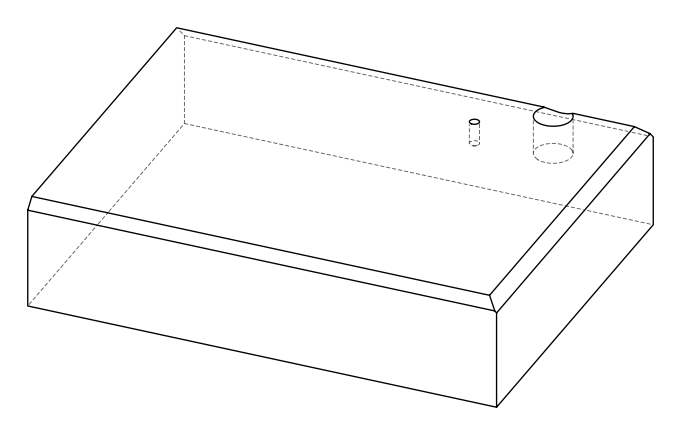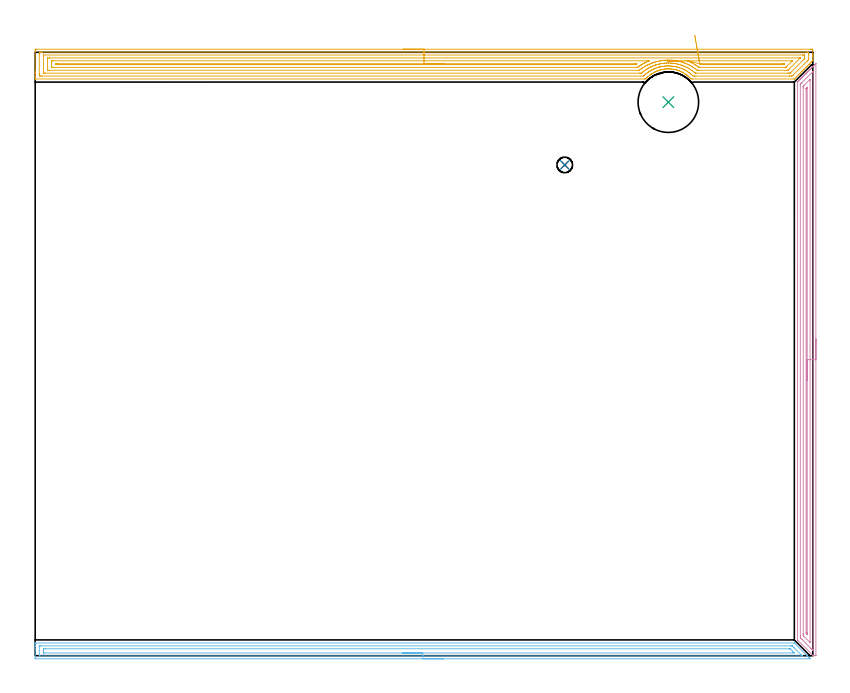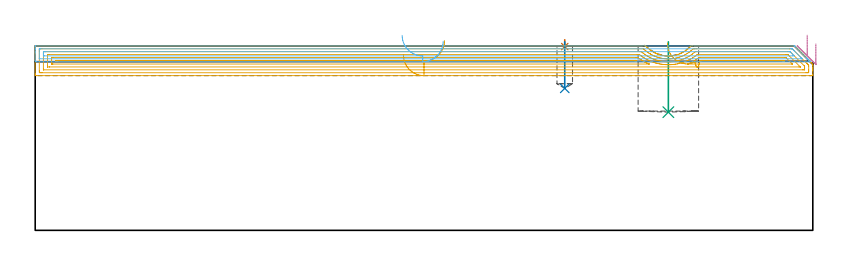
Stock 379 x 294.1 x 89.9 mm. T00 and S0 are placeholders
(PLAN: 6 operations, 3 tool changes, 36.7 min)
(1 SPOT_DRILL | STEP1POCKET | NXT0321_9005460120000 | 0.03 min | 1 mm3)
(2 DRILL_BLIND_HOLE_INTO_CENTER | STEP1POCKET | UGT0301_195 | 0.09 min | 863 mm3)
(3 INDEXABLE_INSERT_DRILL_BLIND_HOLE_FROM_SOLID | STEP1POCKET_1 | NXT0302_030 | 0.14 min | 21824 mm3)
(4 AREA_MILL | FG_CHAMFER_SURFACE | UGT0205_001 | 9.16 min | 11875 mm3)
(5 AREA_MILL_1 | FG_CHAMFER_SURFACE_1 | UGT0205_001 | 18.1 min | 39261 mm3)
(6 AREA_MILL_2 | FG_CHAMFER_SURFACE_2 | UGT0205_001 | 9.19 min | 11047 mm3)
(TOOL NXT0321_9005460120000 | NC Spot Drill, 142deg, 12mm, Carbide, Uncoated | D12 PA142 FL30 Z2)
(TOOL UGT0301_195 | Twist Drill 7.6 mm | D7.6 PA118 FL73 Z2)
(TOOL NXT0302_030 | Index. Insert Drill 29.5mm [880-D2950L32-03] | D29.5 PA176 FL89 Z2)
(TOOL UGT0205_001 | Chamfer Mill 20 x 3 x 45 deg. | D20 FL50 Z2)
(OP 1 SPOT_DRILL)
G17 G21 G94 G90
T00 M6
G54
G17 G0 G90 X258.1 Y239.2 S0 M3
G43 Z99.9 H0
G94 G81 G98 Z89.573 F250. R92.9
G80
M5
M2
(OP 2 DRILL_BLIND_HOLE_INTO_CENTER)
G17 G21 G94 G90
T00 M6
G54
G17 G0 G90 X258.1 Y239.2 S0 M3
G43 Z99.9 H0
G94 G81 G98 Z69.2 F250. R91.9
G80
M5
M2
(OP 3 INDEXABLE_INSERT_DRILL_BLIND_HOLE_FROM_SOLID)
G17 G21 G94 G90
T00 M6
G54
G17 G0 G90 X308.6 Y269.8 S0 M3
G43 Z99.9 H1
G94 G81 G98 Z57.6 F250. R91.9
G80
M5
M2
(OP 4 AREA_MILL)
G17 G21 G94 G90
T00 M6
G54
G17 G0 G90 X380.5 Y154.3 S1061 M3
G43 Z99.9 H0
Z90.9
G94 G1 Y154.262 Z90.028 F250.
Y154.148 Z89.164
Y153.959 Z88.312
Y153.697 Z87.48
Y153.363 Z86.674
Y152.96 Z85.9
Y152.492 Z85.164
Y151.961 Z84.472
Y151.371 Z83.829
Y150.728 Z83.24
Y150.036 Z82.709
Y149.3 Z82.24
Y148.526 Z81.837
Y147.72 Z81.503
Y146.888 Z81.241
Y146.037 Z81.052
Y145.172 Z80.938
Y144.3 Z80.9
Y0.16
X380.496 Y0.065 Z80.904
X380.492 Y0.01 Z80.906
X380.237 Y0. Z81.162
X379.736 Z81.664
X379.341 Z82.056
X379.214 Y0.003 Z82.183
X379.192 Y0.01 Z82.204
X379.101 Y0.099 Z82.297
X379.039 Y0.16 Z82.358
X371.574 Y7.64 Z89.825
X371.544 Y7.682 Z89.855
X371.518 Y7.72 Z89.882
X371.507 Y7.744 Z89.893
X371.5 Y279.592 Z89.9
X371.501 Y279.599 Z89.898
X371.502 Y279.601
X372.013 Y280.115 Z89.383
X372.456 Y280.556 Z88.944
X372.753 Y280.854 Z88.646
X372.899 Y281.001 Z88.497
X373.324 Y281.424 Z88.076
X373.342 Y281.442 Z88.058
X373.646 Y281.746 Z87.753
X373.785 Y281.887 Z87.611
X374.19 Y282.29 Z87.21
X374.241 Y282.341 Z87.159
X374.538 Y282.639 Z86.86
X374.671 Y282.773 Z86.725
X375.057 Y283.157 Z86.343
X375.174 Y283.274 Z86.226
X375.43 Y283.531 Z85.968
X375.557 Y283.659 Z85.839
X375.924 Y284.024 Z85.476
X376.08 Y284.18 Z85.32
X376.323 Y284.424 Z85.075
X376.443 Y284.545 Z84.953
X376.79 Y284.891 Z84.609
X376.986 Y285.086 Z84.414
X377.215 Y285.316 Z84.183
X377.329 Y285.431 Z84.067
X377.657 Y285.757 Z83.743
X377.891 Y285.992 Z83.508
X378.108 Y286.209 Z83.29
X378.215 Y286.317 Z83.181
X378.658 Y286.758 Z82.742
X379.101 Y287.203 Z82.295
X379.544 Y287.644 Z81.856
X379.986 Y288.088 Z81.41
X380.191 Y288.291 Z81.208
X380.257 Y288.357 Z81.143
X380.429 Y288.53 Z80.97
X380.49 Y288.589 Z80.909
X380.497 Z80.902
X380.499 Z80.9
X380.5 Y144.3
X379.086 Z82.314
Y3.299
X379.084 Y2.855 Z82.316
X379.082 Y2.641 Z82.318
X379.079 Y2.591 Z82.321
X379.078 Y2.585 Z82.322
X379.059 Y2.601 Z82.341
X378.987 Y2.669 Z82.413
X378.369 Y3.284 Z83.031
X378.215 Y3.438 Z83.185
X373.785 Y7.876 Z87.615
X373.033 Y8.639 Z88.367
X372.928 Y8.753 Z88.472
X372.926 Y8.857 Z88.474
X372.924 Y9.074 Z88.476
X372.921 Y9.509 Z88.479
Y9.531
X372.914 Y278.176 Z88.486
X372.916 Y278.396 Z88.484
X372.919 Y278.505 Z88.481
X372.921 Y278.555 Z88.479
X372.952 Y278.59 Z88.448
X373.16 Y278.806 Z88.24
X373.419 Y279.069 Z87.981
X378.86 Y284.51 Z82.54
X378.939 Y284.587 Z82.461
X379.033 Y284.675 Z82.367
X379.063 Y284.702 Z82.337
X379.079 Y284.706 Z82.321
X379.086 Y284.424 Z82.314
Y144.3
X377.672 Z83.728
X377.671 Y6.854 Z83.729
X377.67 Y6.51 Z83.73
X377.668 Y6.461 Z83.732
X377.667 Y6.457 Z83.733
X377.656 Y6.461 Z83.744
X377.556 Y6.554 Z83.844
X377.405 Y6.701 Z83.995
X377.329 Y6.777 Z84.071
X374.58 Y9.531 Z86.82
X374.489 Y9.629 Z86.911
X374.343 Y9.79 Z87.057
X374.34 Y9.865 Z87.06
X374.336 Y10.424 Z87.064
Y10.762
X374.329 Y276.736 Z87.071
X374.333 Y277.284 Z87.067
X374.336 Y277.455 Z87.064
X374.343 Y277.532 Z87.057
X374.382 Y277.575 Z87.018
X374.671 Y277.871 Z86.729
X377.654 Y280.854 Z83.746
X377.66 Z83.74
X377.664 Z83.736
X377.669 Y280.636 Z83.731
X377.671 Y280.509 Z83.729
X377.672 Y144.3 Z83.728
X376.257 Z85.143
Y11.126
X376.256 Y10.613 Z85.144
X376.253 Y10.424 Z85.147
X376.251 Y10.329 Z85.149
X376.223 Y10.348 Z85.177
X376.139 Y10.424 Z85.261
X375.996 Y10.569 Z85.404
X375.757 Y10.819 Z85.643
X375.75 Y11.122 Z85.65
X375.743 Y276.204 Z85.657
X375.745 Y276.391 Z85.655
X375.747 Y276.455 Z85.653
X375.75 Y276.484 Z85.65
X375.765 Y276.505 Z85.635
X375.822 Y276.569 Z85.578
X375.881 Y276.631 Z85.519
X376.043 Y276.794 Z85.357
X376.107 Y276.858 Z85.293
X376.18 Y276.929 Z85.22
X376.246 Y276.99 Z85.154
X376.251 Y276.992 Z85.149
X376.253 Y276.99 Z85.147
X376.256 Y276.956 Z85.144
X376.257 Y276.905 Z85.143
Y276.578
Y144.3
Y143.429 Z85.181
Y142.564 Z85.295
Y141.712 Z85.483
Y140.88 Z85.746
Y140.074 Z86.08
Y139.3 Z86.482
Y138.564 Z86.951
Y137.872 Z87.482
Y137.229 Z88.072
Y136.64 Z88.715
Y136.109 Z89.407
Y135.64 Z90.143
Y135.237 Z90.917
Y134.903 Z91.723
Y134.641 Z92.555
Y134.452 Z93.406
Y134.338 Z94.271
Y134.3 Z95.143
G0 Z99.9
M5
M2
(OP 5 AREA_MILL_1)
G17 G21 G94 G90
T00 M6
G54
G17 G0 G90 X179.5 Y295.6 S1061 M3
G43 Z99.9 H0
Z85.4
G94 G1 X179.538 Z84.528 F250.
X179.652 Z83.663
X179.841 Z82.812
X180.103 Z81.98
X180.437 Z81.174
X180.84 Z80.4
X181.309 Z79.664
X181.84 Z78.972
X182.429 Z78.329
X183.072 Z77.74
X183.764 Z77.208
X184.5 Z76.74
X185.274 Z76.337
X186.08 Z76.003
X186.912 Z75.741
X187.764 Z75.552
X188.628 Z75.438
X189.5 Z75.4
X377.81
X378.386 Y295.598 Z75.402
X378.954 Y295.593 Z75.404
X378.992 Y295.591 Z75.405
X379. Y295.026 Z75.969
Y293.246 Z77.748
Y292.69 Z78.307
Y292.356 Z78.64
Y291.8 Z79.196
Y291.466 Z79.529
Y290.519 Z80.48
X378.997 Y290.13 Z80.869
X378.995 Y290.107 Z80.892
X378.981 Y290.083 Z80.915
X378.881 Y289.98 Z81.019
X378.295 Y289.395 Z81.605
X378.142 Y289.24 Z81.757
X378.088 Y289.187 Z81.811
X377.413 Y288.513 Z82.487
X377.252 Y288.35 Z82.647
X377.195 Y288.294 Z82.704
X376.532 Y287.632 Z83.368
X376.361 Y287.46 Z83.537
X376.302 Y287.401 Z83.597
X375.65 Y286.75 Z84.25
X375.471 Y286.57 Z84.427
X374.768 Y285.868 Z85.132
X374.581 Y285.679 Z85.317
X373.887 Y284.987 Z86.013
X373.691 Y284.789 Z86.207
X373.005 Y284.105 Z86.895
X372.801 Y283.899 Z87.097
X372.124 Y283.224 Z87.776
X371.911 Y283.009 Z87.987
X371.242 Y282.342 Z88.658
X371.021 Y282.119 Z88.877
X370.348 Y281.448 Z89.552
X370.036 Y281.139 Z89.857
X369.995 Y281.104 Z89.889
X369.902 Y281.1 Z89.9
X320.336
X319.63 Y281.103 Z89.889
X319.514 Y281.218 Z89.78
X319.378 Y281.364 Z89.634
X319.077 Y281.674 Z89.324
X318.996 Y281.754 Z89.244
X318.769 Y281.979 Z89.02
X318.486 Y282.243 Z88.755
X318.121 Y282.559 Z88.441
X318.046 Y282.621 Z88.379
X317.75 Y282.865 Z88.134
X317.657 Y282.938 Z88.06
X317.593 Y282.989 Z88.01
X317.15 Y283.311 Z87.685
X316.7 Y283.623 Z87.375
X316.502 Y283.75 Z87.248
X315.808 Y284.158 Z86.838
X315.455 Y284.344 Z86.655
X315.306 Y284.422 Z86.577
X314.977 Y284.594 Z86.403
X314.9 Y284.635 Z86.363
X314.62 Y284.76 Z86.24
X314.463 Y284.829 Z86.171
X314.01 Y285.012 Z85.986
X313.395 Y285.234 Z85.764
X313.191 Y285.306 Z85.689
X313.13 Y285.329 Z85.667
X312.818 Y285.43 Z85.569
X312.504 Y285.522 Z85.478
X312.237 Y285.591 Z85.409
X311.792 Y285.696 Z85.304
X311.344 Y285.784 Z85.213
X310.452 Y285.921 Z85.075
X309.956 Y285.971 Z85.027
X309.619 Y286.003 Z84.991
X309.559 Y286.01 Z84.986
X309.099 Y286.034 Z84.957
X308.96 Y286.039 Z84.958
X308.949
X308.667 Y286.044 Z84.951
X308.22 Y286.04 Z84.959
X307.774 Y286.017 Z84.978
X307.48 Y285.991 Z85.005
X306.94 Y285.943 Z85.052
X306.881 Y285.938 Z85.058
X305.989 Y285.806 Z85.191
X305.096 Y285.618 Z85.379
X304.698 Y285.521 Z85.478
X304.505 Y285.464 Z85.536
X304.203 Y285.374 Z85.626
X303.756 Y285.226 Z85.773
X303.452 Y285.114 Z85.886
X303.311 Y285.062 Z85.938
X303.016 Y284.938 Z86.059
X302.921 Y284.897 Z86.098
X302.759 Y284.83 Z86.167
X302.474 Y284.711 Z86.285
X302.418 Y284.688 Z86.309
X302.302 Y284.636 Z86.363
X302.194 Y284.58 Z86.42
X302.177 Y284.571 Z86.429
X301.879 Y284.413 Z86.582
X301.746 Y284.344 Z86.652
X301.525 Y284.23 Z86.767
X300.688 Y283.745 Z87.255
X300.633 Y283.71 Z87.29
X300.257 Y283.454 Z87.545
X300.184 Y283.404 Z87.595
X299.74 Y283.087 Z87.911
X299.641 Y283.009 Z87.987
X299.453 Y282.864 Z88.133
X298.848 Y282.358 Z88.639
X298.634 Y282.164 Z88.836
X298.502 Y282.042 Z88.957
X298.434 Y281.979 Z89.02
X298.126 Y281.674 Z89.322
X298.009 Y281.559 Z89.439
X297.955 Y281.506 Z89.493
X297.757 Y281.294 Z89.705
X297.628 Y281.158 Z89.841
X297.576 Y281.107 Z89.893
X297.116 Y281.1 Z89.9
X0.168
X0.01 Y281.103 Z89.888
X0.008 Y281.146 Z89.845
X0. Y281.531 Z89.469
Y281.895 Z89.104
Y282.564 Z88.431
Y283.788 Z87.209
Y284.344 Z86.65
Y284.956 Z86.039
Y294.748 Z76.249
X0.002 Y295.026 Z75.971
X0.008 Y295.592 Z75.406
X0.045 Y295.593 Z75.404
X0.614 Y295.6 Z75.4
X189.5
Y294.186 Z76.814
X375.707
X376.553 Y294.182 Z76.818
X376.6 Y294.179 Z76.821
X376.99 Y294.136 Z76.864
X376.997 Y293.74 Z77.26
X376.999 Y293.246 Z77.754
X377. Y292.847 Z78.153
X376.998 Y291.069 Z79.931
X376.99 Y290.575 Z80.425
X376.807 Y290.369 Z80.631
X376.6 Y290.152 Z80.848
X376.367 Y289.917 Z81.083
X376.136 Y289.685 Z81.315
X369.455 Y283.005 Z87.995
X369.232 Y282.787 Z88.213
X369.002 Y282.564 Z88.436
X368.606 Y282.52 Z88.48
X368.562 Y282.518 Z88.482
X367.719 Y282.514 Z88.486
X367.669
X322.122
X321.276 Y282.517 Z88.483
X321.229 Y282.519 Z88.481
X320.649 Y282.564 Z88.436
X320.336 Y282.851 Z88.149
X319.656 Y283.454 Z87.546
X319.443 Y283.631 Z87.369
X318.628 Y284.267 Z86.733
X318.55 Y284.322 Z86.678
X318.518 Y284.344 Z86.656
X318.001 Y284.689 Z86.311
X317.657 Y284.902 Z86.098
X317.092 Y285.234 Z85.766
X316.763 Y285.415 Z85.585
X316.376 Y285.62 Z85.38
X315.87 Y285.867 Z85.133
X315.279 Y286.125 Z84.875
X314.977 Y286.245 Z84.755
X314.78 Y286.321 Z84.679
X314.084 Y286.567 Z84.433
X313.431 Y286.776 Z84.224
X313.191 Y286.842 Z84.158
X312.517 Y287.015 Z83.985
X312.298 Y287.063 Z83.937
X312.237 Y287.076 Z83.924
X311.773 Y287.159 Z83.841
X311.405 Y287.22 Z83.78
X311.16 Y287.259 Z83.741
X310.806 Y287.308 Z83.692
X310.512 Y287.34 Z83.66
X310.149 Y287.376 Z83.624
X309.619 Y287.42 Z83.58
X309.188 Y287.444 Z83.556
X308.726 Y287.453 Z83.547
X308.29 Y287.449 Z83.551
X307.833 Y287.433 Z83.567
X307.438 Y287.408 Z83.592
X306.94 Y287.365 Z83.635
X306.618 Y287.335 Z83.665
X306.047 Y287.257 Z83.743
X305.835 Y287.226 Z83.774
X305.519 Y287.175 Z83.825
X305.153 Y287.106 Z83.894
X305.078 Y287.09 Z83.91
X304.716 Y287.015 Z83.985
X304.344 Y286.931 Z84.069
X304.307 Y286.922 Z84.078
X304.26 Y286.91 Z84.09
X303.644 Y286.738 Z84.262
X303.524 Y286.703 Z84.297
X303.367 Y286.653 Z84.347
X302.97 Y286.52 Z84.48
X302.474 Y286.342 Z84.658
X302.316 Y286.282 Z84.718
X301.924 Y286.125 Z84.875
X301.623 Y285.999 Z85.001
X301.581 Y285.98 Z85.02
X301.071 Y285.743 Z85.257
X300.688 Y285.547 Z85.453
X300.483 Y285.439 Z85.561
X300.107 Y285.234 Z85.766
X299.908 Y285.122 Z85.878
X299.864 Y285.096 Z85.904
X299.795 Y285.055 Z85.945
X299.351 Y284.787 Z86.213
X298.902 Y284.493 Z86.507
X298.813 Y284.432 Z86.568
X298.689 Y284.344 Z86.656
X298.297 Y284.057 Z86.943
X298.009 Y283.837 Z87.163
X297.796 Y283.666 Z87.334
X297.541 Y283.454 Z87.546
X297.313 Y283.258 Z87.742
X297.116 Y283.083 Z87.917
X296.846 Y282.832 Z88.168
X296.559 Y282.564 Z88.436
X296.521 Y282.532 Z88.468
X296.486 Y282.521 Z88.479
X296.422 Y282.518 Z88.482
X296.322 Y282.515 Z88.485
X3.293 Y282.514 Z88.486
X2.447 Y282.518 Z88.482
X2.4 Y282.521 Z88.479
X2.01 Y282.564 Z88.436
X2.003 Y282.96 Z88.04
X2.001 Y283.454 Z87.546
X2. Y283.853 Z87.147
X2.001 Y293.246 Z77.754
X2.002 Y293.643 Z77.357
X2.01 Y294.136 Z76.864
X2.357 Y294.179 Z76.821
X2.4 Y294.182 Z76.818
X3.244 Y294.186 Z76.814
X3.293
X189.5
Y292.772 Z78.228
X373.92 Y292.771 Z78.229
X374.397
X374.813 Y292.767 Z78.233
X374.951 Y292.765 Z78.235
X374.99 Y292.759 Z78.241
X374.994 Y292.665 Z78.335
X374.998 Y292.542 Z78.458
X374.999 Y292.356 Z78.644
X375. Y292.17 Z78.83
X374.999 Y291.466 Z79.534
X374.998 Y291.282 Z79.718
X374.99 Y291.094 Z79.906
X374.982 Y290.993 Z80.007
X374.939 Y290.946 Z80.054
X374.813 Y290.814 Z80.186
X368.345 Y284.344 Z86.656
X368.006 Y284.009 Z86.991
X367.954 Y283.961 Z87.039
X367.925 Y283.936 Z87.064
X367.877 Y283.934 Z87.066
X367.669 Y283.931 Z87.069
X367.193 Y283.929 Z87.071
X366.776 Y283.928 Z87.072
X322.122 Y283.929 Z87.071
X321.884 Y283.931 Z87.069
X321.766 Y283.933 Z87.067
X321.71 Y283.935 Z87.065
X321.275 Y284.299 Z86.701
X321.229 Y284.339 Z86.661
X321.223 Y284.344 Z86.656
X320.336 Y285.036 Z85.964
X320.072 Y285.234 Z85.766
X319.443 Y285.671 Z85.329
X318.715 Y286.125 Z84.875
X318.55 Y286.224 Z84.776
X318.312 Y286.362 Z84.638
X317.657 Y286.703 Z84.297
X317.039 Y287.015 Z83.985
X316.763 Y287.142 Z83.858
X316.536 Y287.242 Z83.758
X315.87 Y287.509 Z83.491
X315.081 Y287.801 Z83.199
X314.977 Y287.837 Z83.163
X314.771 Y287.905 Z83.095
X314.084 Y288.112 Z82.888
X313.796 Y288.192 Z82.808
X313.191 Y288.34 Z82.66
X312.635 Y288.46 Z82.54
X312.298 Y288.524 Z82.476
X311.556 Y288.644 Z82.356
X311.405 Y288.665 Z82.335
X310.537 Y288.77 Z82.23
X310.512 Y288.773 Z82.227
X310.275 Y288.795 Z82.205
X309.619 Y288.844 Z82.156
X309.567 Y288.847 Z82.153
X308.726 Y288.87 Z82.13
X308.65 Y288.871 Z82.129
X307.833 Y288.853 Z82.147
X307.777 Y288.851 Z82.149
X306.94 Y288.796 Z82.204
X306.929 Y288.795 Z82.205
X306.13 Y288.712 Z82.288
X306.047 Y288.701 Z82.299
X305.352 Y288.598 Z82.402
X305.153 Y288.566 Z82.434
X304.598 Y288.458 Z82.542
X304.26 Y288.388 Z82.612
X303.863 Y288.301 Z82.699
X303.367 Y288.176 Z82.824
X303.154 Y288.118 Z82.882
X302.474 Y287.924 Z83.076
X302.46 Y287.919 Z83.081
X302.415 Y287.905 Z83.095
X301.8 Y287.687 Z83.313
X301.581 Y287.606 Z83.394
X301.156 Y287.439 Z83.561
X300.688 Y287.248 Z83.752
X300.525 Y287.178 Z83.822
X300.158 Y287.015 Z83.985
X299.912 Y286.898 Z84.102
X299.795 Y286.84 Z84.16
X299.327 Y286.591 Z84.409
X298.902 Y286.362 Z84.638
X298.749 Y286.277 Z84.723
X298.486 Y286.125 Z84.875
X298.187 Y285.947 Z85.053
X298.009 Y285.836 Z85.164
X297.648 Y285.595 Z85.405
X297.117 Y285.234 Z85.766
X296.61 Y284.848 Z86.152
X296.223 Y284.542 Z86.458
X296.114 Y284.452 Z86.548
X295.985 Y284.344 Z86.656
X295.631 Y284.044 Z86.956
X295.522 Y283.953 Z87.047
X295.483 Y283.935 Z87.065
X295.433 Y283.933 Z87.067
X295.33 Y283.931 Z87.069
X294.853 Y283.929 Z87.071
X294.437 Y283.928 Z87.072
X5.08 Y283.929 Z87.071
X4.603 Y283.93 Z87.07
X4.187 Y283.933 Z87.067
X4.049 Y283.935 Z87.065
X4.01 Y283.941 Z87.059
X4.006 Y284.035 Z86.965
X4.002 Y284.158 Z86.842
X4.001 Y284.344 Z86.656
X4. Y284.53 Z86.47
X4.001 Y292.356 Z78.644
X4.002 Y292.54 Z78.46
X4.01 Y292.727 Z78.273
X4.014 Y292.766 Z78.235
X4.031 Y292.767 Z78.233
X4.082 Y292.769 Z78.231
X4.187 Y292.771 Z78.229
X189.5 Y292.772 Z78.228
Y291.357 Z79.643
X372.243
X372.784 Y291.354 Z79.646
X372.877 Y291.352 Z79.648
X372.89 Y291.35 Z79.65
X372.885 Y291.342 Z79.658
X372.86 Y291.312 Z79.688
X372.773 Y291.222 Z79.778
X372.671 Y291.119 Z79.881
X367.676 Y286.125 Z84.875
X367.225 Y285.676 Z85.324
X367.072 Y285.527 Z85.473
X366.949 Y285.409 Z85.591
X366.869 Y285.35 Z85.65
X366.776 Y285.346 Z85.654
X366.665 Y285.344 Z85.656
X365.883 Y285.343 Z85.657
X365.774
X323.015
X322.905 Y285.344 Z85.656
X322.711 Y285.348 Z85.652
X322.665 Y285.349 Z85.651
X322.589 Y285.396 Z85.604
X321.632 Y286.125 Z84.875
X321.229 Y286.413 Z84.587
X320.359 Y286.991 Z84.009
X320.336 Y287.006 Z83.994
X320.321 Y287.015 Z83.985
X319.443 Y287.523 Z83.477
X318.729 Y287.905 Z83.095
X318.55 Y287.997 Z83.003
X318.365 Y288.089 Z82.911
X317.657 Y288.409 Z82.591
X316.784 Y288.774 Z82.226
X316.763 Y288.782 Z82.218
X316.728 Y288.795 Z82.205
X315.87 Y289.097 Z81.903
X315.418 Y289.246 Z81.754
X314.977 Y289.38 Z81.62
X314.166 Y289.603 Z81.397
X314.084 Y289.624 Z81.376
X313.834 Y289.685 Z81.315
X313.191 Y289.82 Z81.18
X313.023 Y289.853 Z81.147
X312.298 Y289.974 Z81.026
X311.956 Y290.027 Z80.973
X311.405 Y290.097 Z80.903
X310.937 Y290.152 Z80.848
X310.512 Y290.192 Z80.808
X309.96 Y290.235 Z80.765
X309.619 Y290.256 Z80.744
X309.027 Y290.275 Z80.725
X308.726 Y290.282 Z80.718
X308.137 Y290.272 Z80.728
X307.833 Y290.264 Z80.736
X307.282 Y290.234 Z80.766
X306.94 Y290.21 Z80.79
X306.454 Y290.169 Z80.831
X306.047 Y290.128 Z80.872
X305.648 Y290.082 Z80.918
X305.153 Y290.012 Z80.988
X304.869 Y289.969 Z81.031
X304.26 Y289.862 Z81.138
X304.112 Y289.834 Z81.166
X303.393 Y289.685 Z81.315
X303.367 Y289.68 Z81.32
X302.661 Y289.5 Z81.5
X302.474 Y289.449 Z81.551
X301.967 Y289.3 Z81.7
X301.581 Y289.183 Z81.817
X301.29 Y289.085 Z81.915
X300.688 Y288.877 Z82.123
X300.628 Y288.855 Z82.145
X300.472 Y288.795 Z82.205
X299.992 Y288.599 Z82.401
X299.795 Y288.517 Z82.483
X299.368 Y288.33 Z82.67
X298.902 Y288.121 Z82.879
X298.756 Y288.051 Z82.949
X298.465 Y287.905 Z83.095
X298.166 Y287.748 Z83.252
X298.009 Y287.663 Z83.337
X297.593 Y287.429 Z83.571
X297.116 Y287.159 Z83.841
X297.025 Y287.105 Z83.895
X296.876 Y287.015 Z83.985
X296.479 Y286.759 Z84.241
X296.223 Y286.591 Z84.409
X295.947 Y286.399 Z84.601
X295.558 Y286.125 Z84.875
X295.426 Y286.028 Z84.972
X295.33 Y285.956 Z85.044
X294.613 Y285.4 Z85.6
X294.531 Y285.35 Z85.65
X294.437 Y285.346 Z85.654
X294.326 Y285.344 Z85.656
X293.543 Y285.343 Z85.657
X293.435
X6.757
X6.063 Y285.346 Z85.654
X6.024 Y285.348 Z85.652
X6.01 Y285.351 Z85.649
X6.008 Y285.371 Z85.629
X6.003 Y285.475 Z85.525
X6.001 Y285.682 Z85.318
Y291.007 Z79.993
X6.004 Y291.223 Z79.777
X6.008 Y291.33 Z79.67
X6.01 Y291.351 Z79.649
X6.03 Y291.353 Z79.647
X6.084 Y291.355 Z79.645
X6.866 Y291.357 Z79.643
X6.975
X189.5
Y289.943 Z81.057
X298.902
X299.031 Y289.942 Z81.058
X299.181 Y289.938 Z81.062
X299.233 Y289.937 Z81.063
X299.203 Y289.921 Z81.079
X299.12 Y289.883 Z81.117
X298.655 Y289.685 Z81.315
X298.208 Y289.487 Z81.513
X298.009 Y289.397 Z81.603
X297.599 Y289.203 Z81.797
X297.116 Y288.958 Z82.042
X297.008 Y288.902 Z82.098
X296.808 Y288.795 Z82.205
X296.432 Y288.586 Z82.414
X296.223 Y288.467 Z82.533
X295.868 Y288.259 Z82.741
X295.33 Y287.938 Z83.062
X295.309 Y287.925 Z83.075
X295.277 Y287.905 Z83.095
X294.777 Y287.566 Z83.434
X294.437 Y287.332 Z83.668
X294.251 Y287.2 Z83.8
X293.994 Y287.015 Z83.985
X293.734 Y286.825 Z84.175
X293.663 Y286.775 Z84.225
X293.543 Y286.764 Z84.236
X292.907 Y286.759 Z84.241
X292.65 Y286.758 Z84.242
X8.652 Y286.757 Z84.243
X8.015 Y286.76 Z84.24
X8.012 Y286.762 Z84.238
X8.004 Y286.77 Z84.23
X8.002 Y287.015 Z83.985
X8. Y287.664 Z83.336
Y288.555 Z82.445
Y289.445 Z81.555
X8.002 Y289.685 Z81.315
X8.006 Y289.848 Z81.152
X8.01 Y289.926 Z81.074
X8.021 Y289.936 Z81.064
X8.061 Y289.939 Z81.061
X8.135 Y289.941 Z81.059
X8.394 Y289.943 Z81.057
X8.652
X189.5
Y288.529 Z82.471
X292.291
X292.65 Y288.528 Z82.472
X292.921 Y288.526 Z82.474
X293.119 Y288.522 Z82.478
X293.255 Y288.508 Z82.492
X293.144 Y288.425 Z82.575
X293.073 Y288.374 Z82.626
X292.835 Y288.213 Z82.787
X292.779 Y288.178 Z82.822
X292.743 Y288.176 Z82.824
X292.65 Y288.173 Z82.827
X292.383 Y288.171 Z82.829
X10.438
X10.169 Y288.173 Z82.827
X10.063 Y288.176 Z82.824
X10.017 Y288.178 Z82.822
X10.01 Y288.202 Z82.798
X10.004 Y288.338 Z82.662
X10.009 Y288.482 Z82.518
X10.012 Y288.522 Z82.478
X10.08 Y288.523 Z82.477
X10.438 Y288.527 Z82.473
X10.706 Y288.529 Z82.471
X11.064
X189.5
X190.372 Z82.509
X191.237 Z82.623
X192.088 Z82.812
X192.92 Z83.074
X193.726 Z83.408
X194.5 Z83.811
X195.236 Z84.28
X195.928 Z84.811
X196.571 Z85.4
X197.16 Z86.043
X197.692 Z86.735
X198.16 Z87.471
X198.563 Z88.245
X198.897 Z89.051
X199.159 Z89.883
X199.348 Z90.735
X199.462 Z91.599
X199.5 Z92.471
G0 Z99.9
X308.195 Y289.724
Z91.278
G1 X308.214 Y289.725 Z90.406
X308.309 Y289.727 Z89.539
X308.48 Y289.73 Z88.683
X308.724 Y289.736 Z87.846
X309.04 Y289.743 Z87.033
X309.426 Y289.751 Z86.25
X309.878 Y289.761 Z85.504
X310.394 Y289.772 Z84.801
X310.969 Y289.785 Z84.145
X311.599 Y289.798 Z83.542
X312.28 Y289.813 Z82.996
X313.005 Y289.829 Z82.511
X313.77 Y289.845 Z82.092
X314.568 Y289.863 Z81.741
X315.394 Y289.881 Z81.46
X316.241 Y289.899 Z81.253
X317.103 Y289.918 Z81.12
X317.974 Y289.937 Z81.063
X318.109 Y289.94 Z81.06
X318.292 Y289.942 Z81.058
X368.821 Y289.943 Z81.057
X368.993 Y289.942 Z81.058
X369.022 Y289.94 Z81.06
X369.026 Y289.938 Z81.062
X369.025 Y289.934 Z81.066
X368.971 Y289.873 Z81.127
X368.899 Y289.798 Z81.202
X368.787 Y289.685 Z81.315
X366.116 Y287.015 Z83.985
X365.998 Y286.9 Z84.1
X365.883 Y286.79 Z84.21
X365.839 Y286.764 Z84.236
X365.803 Y286.761 Z84.239
X365.724 Y286.759 Z84.241
X365.566 Y286.757 Z84.243
X365.248
X323.908
X323.649 Y286.76 Z84.24
X323.576 Y286.762 Z84.238
X323.537 Y286.765 Z84.235
X323.515 Y286.78 Z84.22
X323.416 Y286.852 Z84.148
X323.2 Y287.015 Z83.985
X323.015 Y287.15 Z83.85
X322.571 Y287.462 Z83.538
X322.122 Y287.761 Z83.239
X321.897 Y287.905 Z83.095
X321.229 Y288.312 Z82.688
X320.389 Y288.795 Z82.205
X320.336 Y288.824 Z82.176
X320.273 Y288.858 Z82.142
X319.443 Y289.274 Z81.726
X318.551 Y289.685 Z81.315
X318.291 Y289.795 Z81.205
X318.161 Y289.852 Z81.148
X317.974 Y289.937 Z81.063
X323.908 Y288.527 Z82.473
X324.176 Y288.528 Z82.472
X324.534 Y288.529 Z82.471
X364.364
X364.723 Y288.527 Z82.473
X364.99 Y288.525 Z82.475
X365.128 Y288.522 Z82.478
X365.063 Y288.421 Z82.579
X365.046 Y288.399 Z82.601
X364.99 Y288.339 Z82.661
X364.848 Y288.204 Z82.796
X364.824 Y288.184 Z82.816
X364.796 Y288.178 Z82.822
X364.719 Y288.175 Z82.825
X364.364 Y288.172 Z82.828
X364.097 Y288.171 Z82.829
X325.16
X324.801 Y288.172 Z82.828
X324.531 Y288.175 Z82.825
X324.446 Y288.178 Z82.822
X324.402 Y288.186 Z82.814
X324.359 Y288.213 Z82.787
X324.274 Y288.269 Z82.731
X323.908 Y288.525 Z82.475
Y288.527 Z82.473
X323.795 Y289.165 Z81.889
X323.674 Y289.85 Z81.363
X323.545 Y290.578 Z80.9
X323.41 Y291.343 Z80.503
X323.27 Y292.14 Z80.175
X323.125 Y292.961 Z79.92
X322.976 Y293.801 Z79.737
X322.826 Y294.654 Z79.63
X322.674 Y295.512 Z79.599
X322.523 Y296.37 Z79.643
X322.372 Y297.221 Z79.764
X322.224 Y298.058 Z79.959
X322.08 Y298.875 Z80.228
X321.94 Y299.667 Z80.568
X321.806 Y300.426 Z80.977
X321.679 Y301.147 Z81.451
X321.559 Y301.824 Z81.987
X321.448 Y302.453 Z82.582
G0 Z99.9
M5
M2
(OP 6 AREA_MILL_2)
G17 G21 G94 G90
T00 M6
G54
G17 G0 G90 X198.85 Y-1.5 S1061 M3
G43 Z99.9 H0
Z92.2
G94 G1 X198.812 Z91.328 F250.
X198.698 Z90.463
X198.509 Z89.612
X198.247 Z88.78
X197.913 Z87.974
X197.51 Z87.2
X197.042 Z86.464
X196.51 Z85.772
X195.921 Z85.129
X195.278 Z84.54
X194.586 Z84.008
X193.85 Z83.54
X193.076 Z83.137
X192.27 Z82.803
X191.438 Z82.541
X190.587 Z82.352
X189.722 Z82.238
X188.85 Z82.2
X0.629
X0.272 Y-1.497 Z82.202
X0.01 Y-1.493 Z82.204
X0. Y-1.148 Z82.55
Y3.224 Z86.919
Y4.617 Z88.313
Y4.973 Z88.668
Y5.913 Z89.612
X0.003 Y6.059 Z89.751
X0.01 Y6.198 Z89.889
X0.182 Y6.2 Z89.9
X369.917
X369.994 Y6.196 Z89.89
X370.04 Y6.158 Z89.854
X370.308 Y5.892 Z89.592
X375.904 Y0.297 Z83.995
X376.038 Y0.164 Z83.86
X376.176 Y0.025 Z83.722
X376.331 Y-0.13 Z83.567
X376.475 Y-0.273 Z83.422
X376.624 Y-0.423 Z83.275
X376.759 Y-0.558 Z83.14
X376.913 Y-0.71 Z82.985
X377.414 Y-1.214 Z82.486
X377.484 Y-1.284 Z82.415
X377.667 Y-1.471 Z82.228
X377.683 Y-1.494 Z82.204
X377.667 Y-1.499 Z82.199
X188.85 Y-1.5 Z82.2
Y-0.086 Z83.614
X2.226 Y-0.085 Z83.615
X2.06 Y-0.083 Z83.617
X2.021 Y-0.08 Z83.62
X2.01 Y-0.078 Z83.622
X2.007 Y-0.066 Z83.634
X2.003 Y-0.032 Z83.668
X2. Y0.135 Z83.835
Y4.507 Z88.207
X2.003 Y4.643 Z88.343
X2.008 Y4.752 Z88.452
X2.01 Y4.78 Z88.48
X2.024 Y4.781 Z88.481
X2.067 Y4.783 Z88.483
X2.418 Y4.785 Z88.485
X2.609 Y4.786 Z88.486
X368.321
X368.672 Y4.784 Z88.484
X368.847 Y4.781 Z88.481
X368.933 Y4.779 Z88.479
X368.974 Y4.765 Z88.465
X369.023 Y4.722 Z88.422
X369.651 Y4.099 Z87.799
X369.917 Y3.833 Z87.533
X373.149 Y0.601 Z84.301
X373.494 Y0.256 Z83.956
X373.777 Y-0.031 Z83.669
X373.804 Y-0.061 Z83.639
X373.816 Y-0.078 Z83.622
X373.811 Y-0.079 Z83.621
X373.707 Y-0.082 Z83.618
X373.494 Y-0.085 Z83.615
X373.302 Y-0.086 Z83.614
X188.85
Y1.328 Z85.028
X4.356 Y1.329 Z85.029
X4.206 Y1.33 Z85.03
X4.056 Y1.333 Z85.033
X4.02 Y1.335 Z85.035
X4.01 Y1.356 Z85.056
X4.005 Y1.409 Z85.109
X4.002 Y1.476 Z85.176
X4. Y1.677 Z85.377
Y2.35 Z86.05
Y2.551 Z86.251
X4.007 Y3.224 Z86.924
X4.01 Y3.324 Z87.024
X4.015 Y3.365 Z87.065
X4.06 Y3.367 Z87.067
X4.206 Y3.369 Z87.069
X4.95 Y3.371 Z87.071
X5.1 Y3.372 Z87.072
X367.385 Y3.371 Z87.071
X367.686 Y3.368 Z87.068
X367.886 Y3.365 Z87.065
X367.93 Y3.36 Z87.06
X367.943 Y3.35 Z87.05
X367.971 Y3.326 Z87.026
X368.076 Y3.224 Z86.924
X368.129 Y3.172 Z86.872
X369.023 Y2.278 Z85.978
X369.821 Y1.476 Z85.176
X369.917 Y1.373 Z85.073
X369.935 Y1.335 Z85.035
X369.023 Y1.329 Z85.029
X188.85 Y1.328 Z85.028
X187.978 Z85.066
X187.114 Z85.18
X186.262 Z85.369
X185.43 Z85.631
X184.624 Z85.965
X183.85 Z86.368
X183.114 Z86.837
X182.422 Z87.368
X181.779 Z87.957
X181.19 Z88.601
X180.659 Z89.293
X180.19 Z90.028
X179.787 Z90.802
X179.453 Z91.608
X179.191 Z92.44
X179.002 Z93.292
X178.888 Z94.157
X178.85 Z95.028
G0 Z99.9
M5
M2
